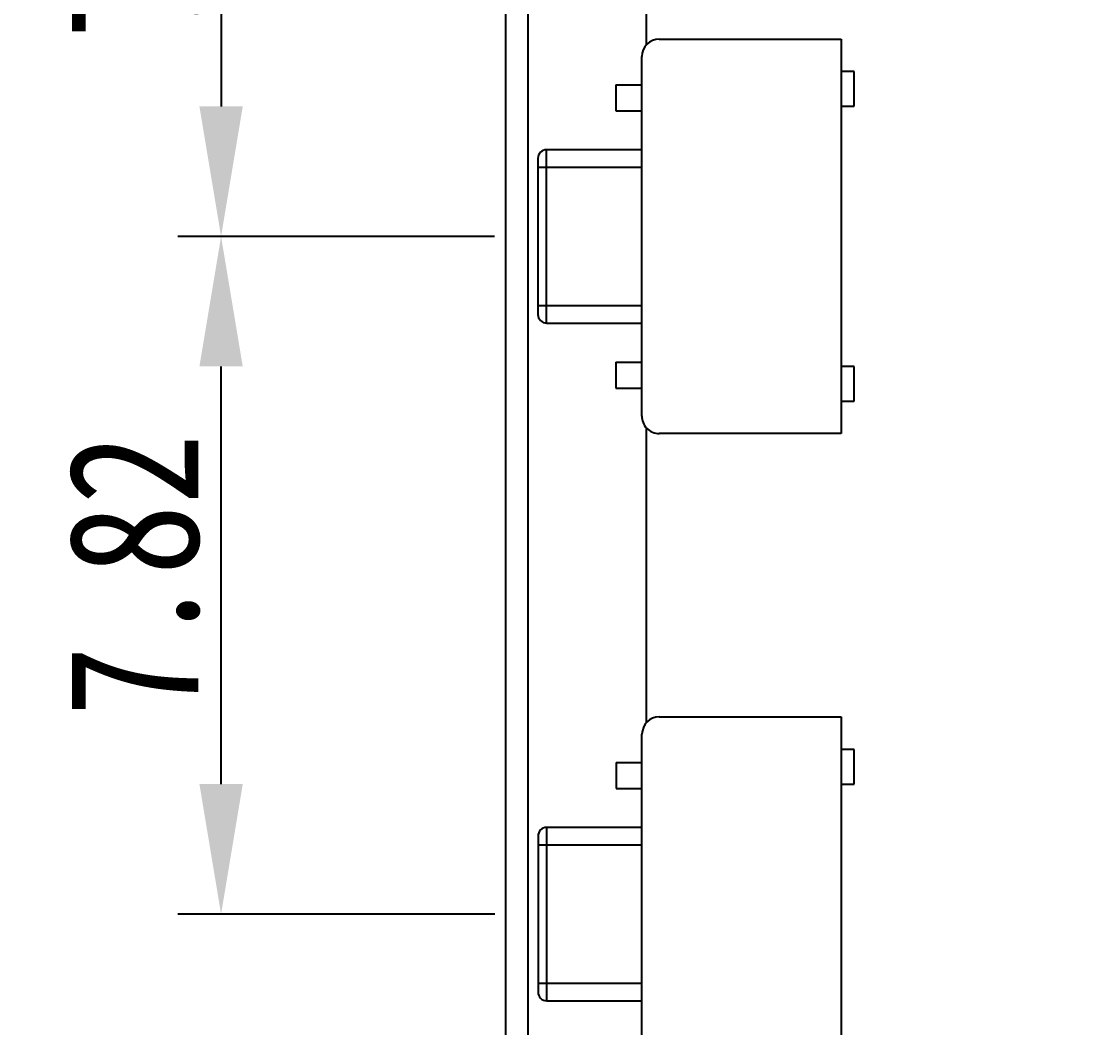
# Model space of a CAD drawing. Header units: millimetres. Extents: x 0 to 297, y 0 to 210.
# Drawn here: x 180.06 to 192.28, y 117.08 to 128.69 of the extents above; entities that cross this region are included whole.
import ezdxf

# ---------------------------------------------------------------- set-up
doc = ezdxf.new("R2010")
doc.units = ezdxf.units.MM
doc.header["$PDMODE"] = 3
doc.header["$PDSIZE"] = 8
doc.linetypes.add('solid', pattern=[0])
doc.layers.get('0').update_dxf_attribs({"linetype": 'CONTINUOUS'})
doc.layers.get('Defpoints').update_dxf_attribs({"linetype": 'CONTINUOUS'})
doc.layers.add('100', color=1, linetype='solid')
doc.styles.get("Standard").update_dxf_attribs({"font": 'txt', "width": 0.8})
doc.dimstyles.new('X0_5', dxfattribs={"dimscale": 0.5, "dimtxt": 2, "dimasz": 2, "dimexe": 1, "dimexo": 1, "dimgap": 0.5, "dimtad": 1, "dimtoh": 1, "dimzin": 0, "dimdsep": 46, "dimtxsty": 'STANDARD', "dimcen": 0, "dimclrd": 256, "dimclrt": 256, "dimadec": 0, "dimazin": 0, "dimtp": 0.1, "dimtm": 0.1, "dimtfac": 1, "dimtofl": 0, "dimtmove": 0, "dimatfit": 3, "dimfxl": 1, "dimtolj": 1, "dimtzin": 0, "dimarcsym": 0})

# ---------------------------------------------------------------- blocks, each defined once
blk = doc.blocks.new('*D13')
at = {"layer": '100', "color": 0, "lineweight": -2}
for p, q in [((185.414, 134.025), (181.872, 134.025)), ((185.529, 126.207), (181.872, 126.207))]:
    blk.add_line(p, q, dxfattribs=at)
at = {"layer": '100', "lineweight": -2}
blk.add_line((182.372, 132.525), (182.372, 127.707), dxfattribs=at)
at = {"layer": '100'}
for points in [[(182.622, 132.525), (182.122, 132.525), (182.372, 134.025)], [(182.122, 127.707), (182.622, 127.707), (182.372, 126.207)]]:
    blk.add_solid(points, dxfattribs=at)
at = {"layer": 'Defpoints', "color": 0}
for p in [(185.914, 134.025), (182.372, 126.207), (186.029, 126.207)]:
    blk.add_point(p, dxfattribs=at)
at = {"layer": '100', "insert": (181.372, 130.116), "char_height": 1.5, "attachment_point": 5, "rotation": 90}
blk.add_mtext('\\A1;7.82', dxfattribs=at)
blk = doc.blocks.new('*D14')
at = {"layer": '100', "color": 0, "lineweight": -2}
for p, q in [((185.529, 126.207), (181.872, 126.207)), ((185.53, 118.389), (181.872, 118.389))]:
    blk.add_line(p, q, dxfattribs=at)
at = {"layer": '100', "lineweight": -2}
blk.add_line((182.372, 119.889), (182.372, 124.707), dxfattribs=at)
at = {"layer": '100'}
for points in [[(182.622, 124.707), (182.122, 124.707), (182.372, 126.207)], [(182.122, 119.889), (182.622, 119.889), (182.372, 118.389)]]:
    blk.add_solid(points, dxfattribs=at)
at = {"layer": 'Defpoints', "color": 0}
for p in [(182.372, 126.207), (186.029, 126.207), (186.03, 118.389)]:
    blk.add_point(p, dxfattribs=at)
at = {"layer": '100', "insert": (181.372, 122.298), "char_height": 1.5, "attachment_point": 5, "rotation": 90}
blk.add_mtext('\\A1;7.82', dxfattribs=at)
blk = doc.blocks.new('*D18')
at = {"layer": '100', "color": 0, "lineweight": -2}
for p, q in [((189.856, 141.866), (176.148, 141.866)), ((189.394, 107.528), (176.148, 107.528))]:
    blk.add_line(p, q, dxfattribs=at)
at = {"layer": '100', "lineweight": -2}
blk.add_line((176.648, 140.366), (176.648, 109.028), dxfattribs=at)
at = {"layer": '100'}
for points in [[(176.898, 140.366), (176.398, 140.366), (176.648, 141.866)], [(176.398, 109.028), (176.898, 109.028), (176.648, 107.528)]]:
    blk.add_solid(points, dxfattribs=at)
at = {"layer": 'Defpoints', "color": 0}
for p in [(190.356, 141.866), (176.648, 107.528), (189.894, 107.528)]:
    blk.add_point(p, dxfattribs=at)
at = {"layer": '100', "insert": (175.648, 124.697), "char_height": 1.5, "attachment_point": 5, "rotation": 90}
blk.add_mtext('\\A1;34.34', dxfattribs=at)
blk = doc.blocks.new('*D19')
at = {"layer": '100', "color": 0, "lineweight": -2}
for p, q in [((189.856, 141.866), (168.928, 141.866)), ((191.783, 93.04), (168.928, 93.04))]:
    blk.add_line(p, q, dxfattribs=at)
at = {"layer": '100', "lineweight": -2}
blk.add_line((169.428, 140.366), (169.428, 94.54), dxfattribs=at)
at = {"layer": '100'}
for points in [[(169.678, 140.366), (169.178, 140.366), (169.428, 141.866)], [(169.178, 94.54), (169.678, 94.54), (169.428, 93.04)]]:
    blk.add_solid(points, dxfattribs=at)
at = {"layer": 'Defpoints', "color": 0}
for p in [(190.356, 141.866), (169.428, 93.04), (192.283, 93.04)]:
    blk.add_point(p, dxfattribs=at)
at = {"layer": '100', "insert": (168.428, 117.453), "char_height": 1.5, "attachment_point": 5, "rotation": 90}
blk.add_mtext('\\A1;48.83', dxfattribs=at)

msp = doc.modelspace()

# ---------------------------------------------------------------- linework, layer by layer
at = {"color": 7, "linetype": 'Continuous'}
for p, q in [((185.914, 146.465), (185.914, 77.265)), ((185.654, 146.295), (185.654, 77.235)), ((187.278, 131.82), (187.279, 128.413)), ((187.429, 128.482), (189.529, 128.483)), ((189.529, 128.483), (189.529, 123.933)), ((187.229, 124.132), (187.229, 128.282)), ((189.679, 128.108), (189.529, 128.108)), ((189.679, 127.708), (189.679, 128.108)), ((186.929, 127.957), (186.929, 127.657)), ((186.929, 127.957), (187.229, 127.957)), ((189.529, 127.708), (189.679, 127.708)), ((186.929, 127.657), (187.229, 127.657)), ((186.129, 125.207), (186.129, 127.207)), ((187.229, 127.207), (186.129, 127.207)), ((186.029, 127.107), (186.029, 125.307)), ((186.029, 127.007), (187.229, 127.007)), ((187.229, 125.407), (186.029, 125.407)), ((186.129, 125.207), (187.229, 125.207)), ((186.929, 124.757), (186.929, 124.457)), ((186.929, 124.757), (187.229, 124.757)), ((189.679, 124.708), (189.529, 124.708)), ((189.679, 124.308), (189.679, 124.708)), ((186.929, 124.457), (187.229, 124.457)), ((189.529, 124.308), (189.679, 124.308)), ((187.279, 124.001), (187.28, 120.594)), ((189.529, 123.933), (187.429, 123.932)), ((187.43, 120.664), (189.53, 120.664)), ((189.53, 120.664), (189.53, 116.114)), ((187.23, 116.314), (187.23, 120.464)), ((189.68, 120.289), (189.53, 120.289)), ((189.68, 119.889), (189.68, 120.289)), ((186.93, 120.139), (186.93, 119.839)), ((186.93, 120.139), (187.23, 120.139)), ((189.53, 119.889), (189.68, 119.889)), ((186.93, 119.839), (187.23, 119.839)), ((186.13, 117.389), (186.13, 119.389)), ((187.23, 119.389), (186.13, 119.389)), ((186.03, 119.289), (186.03, 117.489)), ((186.03, 119.189), (187.23, 119.189)), ((187.23, 117.589), (186.03, 117.589)), ((186.13, 117.389), (187.23, 117.389))]:
    msp.add_line(p, q, dxfattribs=at)
for centre, radius, start, end in [((187.429, 128.282), 0.2, 90.0074, 180.0074), ((186.129, 127.107), 0.1, 90.0074, 180.0074), ((186.129, 125.307), 0.1, 180.0074, 270.0074), ((187.429, 124.132), 0.2, 178.0012, 270.0074), ((187.43, 120.464), 0.2, 90.0074, 180.0074), ((186.13, 119.289), 0.1, 90.0074, 180.0074), ((186.13, 117.489), 0.1, 180.0074, 270.0074)]:
    msp.add_arc(centre, radius, start, end, dxfattribs=at)

# ---------------------------------------------------------------- dimensions: what is measured, and where the dimension line sits
at = {"layer": '100'}
for base, p2, picture, middle in [((169.428, 93.04), (192.283, 93.04), '*D19', (169.428, 117.453)), ((176.648, 107.528), (189.894, 107.528), '*D18', (176.648, 124.697))]:
    dim = msp.add_linear_dim(base=base, p1=(190.356, 141.866), p2=p2, angle=90, dimstyle='X0_5', override={"dimtxt": 3, "dimasz": 3, "dimpost": '<>', "dimtvp": 0.1}, dxfattribs=at)
    dim.commit()
    dim.dimension.update_dxf_attribs({"geometry": picture, "text_midpoint": middle, "dimtype": 160})
for p1, picture, middle in [((185.914, 134.025), '*D13', (181.372, 130.116)), ((186.03, 118.389), '*D14', (181.372, 122.298))]:
    dim = msp.add_linear_dim(base=(182.372, 126.207), p1=p1, p2=(186.029, 126.207), angle=90, dimstyle='X0_5', override={"dimtxt": 3, "dimasz": 3, "dimpost": '<>', "dimtvp": 0.1}, dxfattribs=at)
    dim.commit()
    dim.dimension.update_dxf_attribs({"geometry": picture, "text_midpoint": middle})

doc.saveas('drawing.dxf')
